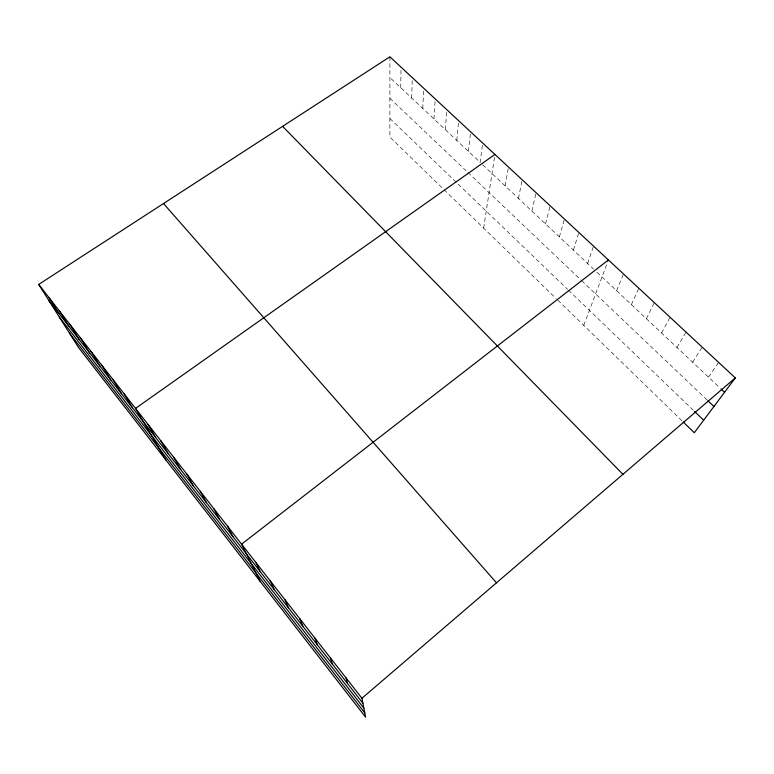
<?xml version="1.0" encoding="UTF-8"?>
<svg xmlns="http://www.w3.org/2000/svg" width="774" height="774" viewBox="0 0 774 774"><rect width="100%" height="100%" fill="white"/><g stroke="black" fill="none" stroke-linecap="round" stroke-linejoin="round"><path stroke-width="0.58" stroke-dasharray="3.87 2.9" d="M389.903 56.802L389.873 137.066L443.279 188.943M400.729 87.723L401.038 67.154M411.691 98.037L412.3 77.623M422.778 108.457L423.697 88.217M433.982 118.993L435.22 98.927M445.321 129.664L446.879 109.773M456.795 140.442L458.682 120.744M468.396 151.356L470.631 131.851M482.405 145.357L480.132 162.395L389.893 77.535M483.624 228.127L494.944 154.452M505.132 185.905L508.47 167.029M518.435 198.415L522.179 179.771M531.902 211.079L536.063 192.687M545.554 223.918L550.15 205.778M559.389 236.921L564.42 219.042M573.399 250.108L578.884 232.49M587.601 263.46L593.552 246.132M583.751 325.37L608.025 261.022M616.588 290.714L623.505 273.977M631.381 304.627L638.802 288.189M646.377 318.733L654.311 302.615M661.577 333.023L670.042 317.243M676.989 347.526L686.006 332.075M692.624 362.222L702.202 347.129M708.481 377.141L718.63 362.406M482.676 164.785L593.532 269.033M596.918 272.216L720.333 388.277M389.883 98.269L466.171 170.822M467.922 172.486L580.829 279.878M581.68 280.691L707.039 399.926M389.883 118.48L567.632 289.408M568.464 290.211L693.697 410.626M444.092 189.727L556.1 298.522M557.802 300.167L682.397 421.182"/><path stroke-width="1.16" d="M38.7 284.435L361.942 698.274L365.628 717.198L78.455 347.4L38.7 284.435L389.903 56.802L735.3 377.906L694.297 432.734L683.249 422.004M361.942 698.274L735.3 377.906M608.422 259.958L241.575 544.17L260.228 581.477M494.944 154.452L135.527 408.401L165.868 459.969M721.174 389.08L724.561 392.263M707.9 400.738L713.928 406.476M694.53 411.429L703.663 420.214M282.597 126.355L622.925 474.336M163.517 203.533L496.482 582.822M49.062 300.844L362.919 703.285M59.356 317.156L363.877 708.21M69.331 332.955L364.796 712.931M48.907 297.497L59.027 313.625M59.24 310.732L69.118 326.56M69.708 324.132L79.335 339.67M80.322 337.716L89.687 352.934M91.071 351.483L100.165 366.373M101.965 365.425L110.788 379.995M113.004 379.56L121.547 393.782M124.188 393.889L132.441 407.753M148.095 424.481L155.7 437.581M160.847 440.812L168.103 453.487M173.792 457.386L180.69 469.625M186.931 474.21L193.461 485.995M200.273 491.297L206.416 502.616M213.827 508.644L219.574 519.489M227.595 526.272L232.935 536.614M255.788 562.359L260.257 571.657M270.223 580.839L274.248 589.585M284.89 599.618L288.45 607.793M299.799 618.707L302.866 626.292M314.95 638.105L317.524 645.081M330.353 657.832L332.414 664.169M346.017 677.879L347.545 683.577"/></g></svg>
